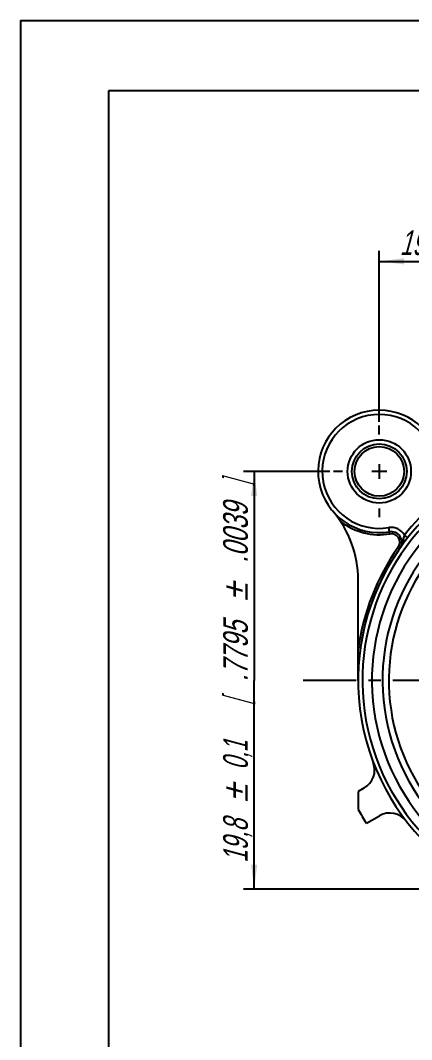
# Model space of a CAD drawing. Header units: millimetres. Extents: x 0 to 420, y 0 to 297.
# Drawn here: x 0 to 55.6, y 152.1 to 297 of the extents above; entities that cross this region are included whole.
import ezdxf
from ezdxf.enums import TextEntityAlignment as Align

# ---------------------------------------------------------------- set-up
doc = ezdxf.new("R2010")
doc.units = ezdxf.units.MM
doc.header["$LTSCALE"] = 23.1
doc.linetypes.add('CENTER', pattern=[0.6, 0.375, -0.075, 0.075, -0.075])
doc.layers.get('0').update_dxf_attribs({"linetype": 'CONTINUOUS'})
for name, color, linetype in [('AUSFORMSCHRAEGEN', 7, 'CONTINUOUS'), ('BOHRUNGEN', 7, 'CONTINUOUS'), ('DEFAULT_1', 7, 'CENTER'), ('RUNDUNGEN', 7, 'CONTINUOUS'), ('ZEICHNUNGSBEMASSUNGEN', 7, 'CONTINUOUS')]:
    doc.layers.add(name, color=color, linetype=linetype)
doc.styles.get("Standard").update_dxf_attribs({"font": 'txt', "width": 0.7})
doc.styles.add('TEXTSTYLE_3', font='gdt', dxfattribs={"width": 0.7})
doc.dimstyles.new('DIMSTYLE_1', dxfattribs={"dimtxt": 3.5, "dimasz": 3.5, "dimexe": 0.18, "dimexo": 0.0625, "dimgap": 0.09, "dimtad": 1, "dimdec": 5, "dimlfac": 0.333333, "dimdsep": 46, "dimtxsty": 'STANDARD', "dimblk": '_FILLED', "dimblk1": '_FILLED', "dimblk2": '_FILLED', "dimcen": 0.09, "dimclrt": 5, "dimadec": 0, "dimazin": 0, "dimtol": 1, "dimtp": 0.1, "dimtm": 0.1, "dimtfac": 1, "dimtdec": 5, "dimtofl": 0, "dimtmove": 0, "dimatfit": 3, "dimldrblk": '_FILLED', "dimfxl": 1, "dimtolj": 1, "dimarcsym": 0})

# ---------------------------------------------------------------- blocks, each defined once
blk = doc.blocks.new('_FILLED')
at = {"color": 0, "linetype": 'BYBLOCK'}
blk.add_solid([(0, 0), (-1, 0.125), (-1, -0.125)], dxfattribs=at)
blk = doc.blocks.new('*D0')
at = {"layer": 'ZEICHNUNGSBEMASSUNGEN', "color": 2, "linetype": 'CONTINUOUS'}
for p, q in [((50.99, 239.92), (50.99, 264.25)), ((110.39, 180.52), (110.39, 264.25)), ((50.99, 262.75), (80.69, 262.75)), ((110.39, 262.75), (80.69, 262.75))]:
    blk.add_line(p, q, dxfattribs=at)
at = {"layer": 'ZEICHNUNGSBEMASSUNGEN', "color": 2, "linetype": 'CONTINUOUS', "xscale": 3.5, "yscale": 3.5, "zscale": 3.5, "rotation": 180}
blk.add_blockref('_FILLED', (50.99, 262.75), dxfattribs=at)
at = {"layer": 'ZEICHNUNGSBEMASSUNGEN', "color": 2, "linetype": 'CONTINUOUS', "xscale": 3.5, "yscale": 3.5, "zscale": 3.5}
blk.add_blockref('_FILLED', (110.39, 262.75), dxfattribs=at)
at = {"layer": 'ZEICHNUNGSBEMASSUNGEN', "color": 5, "linetype": 'CONTINUOUS', "oblique": 15}
for s, width, p in [('19,8', 0.678571, (56.98, 263.66)), ('0,1', 0.642857, (69.19, 263.66)), ('[', 0.428571, (76.81, 263.66)), ('.7795', 0.728571, (83.94, 263.66)), ('.0039', 0.728571, (100.77, 263.66)), (']', 0.428571, (107.89, 263.66))]:
    blk.add_text(s, height=3.5, dxfattribs=dict(at, width=width)).set_placement(p, align=Align.CENTER)
at = {"layer": 'ZEICHNUNGSBEMASSUNGEN', "color": 5, "linetype": 'CONTINUOUS', "style": 'TEXTSTYLE_3', "oblique": 15}
for p in [(63.77, 263.66), (92.35, 263.66)]:
    blk.add_text('`', height=3.5, dxfattribs=at).set_placement(p, align=Align.CENTER)
blk = doc.blocks.new('*D1')
at = {"layer": 'ZEICHNUNGSBEMASSUNGEN', "color": 2, "linetype": 'CONTINUOUS'}
for p, q in [((43.97, 232.89), (31.71, 232.89)), ((33.21, 232.89), (33.21, 203.19)), ((33.21, 173.49), (33.21, 203.19)), ((103.37, 173.49), (31.71, 173.49))]:
    blk.add_line(p, q, dxfattribs=at)
at = {"layer": 'ZEICHNUNGSBEMASSUNGEN', "color": 2, "linetype": 'CONTINUOUS', "xscale": 3.5, "yscale": 3.5, "zscale": 3.5}
for p, rotation in [((33.21, 232.89), 90), ((33.21, 173.49), 270)]:
    blk.add_blockref('_FILLED', p, dxfattribs=dict(at, rotation=rotation))
at = {"layer": 'ZEICHNUNGSBEMASSUNGEN', "color": 5, "linetype": 'CONTINUOUS', "oblique": 15}
for s, width, p in [(']', 0.428571, (32.31, 231.27)), ('.0039', 0.728571, (32.31, 224.14)), ('.7795', 0.728571, (32.31, 207.31)), ('[', 0.428571, (32.31, 200.18)), ('0,1', 0.642857, (32.31, 192.56)), ('19,8', 0.678571, (32.31, 180.35))]:
    blk.add_text(s, height=3.5, rotation=90, dxfattribs=dict(at, width=width)).set_placement(p, align=Align.CENTER)
at = {"layer": 'ZEICHNUNGSBEMASSUNGEN', "color": 5, "linetype": 'CONTINUOUS', "style": 'TEXTSTYLE_3', "oblique": 15}
for p in [(32.31, 215.73), (32.31, 187.14)]:
    blk.add_text('`', height=3.5, rotation=90, dxfattribs=at).set_placement(p, align=Align.CENTER)

msp = doc.modelspace()

# ---------------------------------------------------------------- linework, layer by layer
at = {"color": 7, "linetype": 'CONTINUOUS'}
for p, q in [((0, 297), (0, 0)), ((0, 297), (420, 297)), ((12.5, 287), (12.5, 10)), ((410, 287), (12.5, 287)), ((50.992603, 233.941801), (50.992603, 231.841801)), ((52.042603, 232.891801), (49.942603, 232.891801)), ((47.992603, 187.415606), (47.992603, 184.83533))]:
    msp.add_line(p, q, dxfattribs=at)
msp.add_circle((50.992603, 232.891801), 4.5, dxfattribs=at)
msp.add_arc((80.692603, 203.191801), 37.5, 209.30810924, 212.747922, dxfattribs=at)
at = {"layer": 'AUSFORMSCHRAEGEN', "color": 9, "linetype": 'CONTINUOUS'}
msp.add_arc((80.692603, 203.191801), 28.35, 109.54101847, 325.68402325, dxfattribs=at)
at = {"layer": 'BOHRUNGEN', "color": 7, "linetype": 'CONTINUOUS'}
msp.add_circle((50.992603, 232.891801), 3.525, dxfattribs=at)
at = {"layer": 'DEFAULT_1', "color": 7, "linetype": 'CENTER'}
for p, q in [((50.992603, 238.141801), (50.992603, 239.416801)), ((45.742603, 232.891801), (44.467603, 232.891801)), ((50.992603, 227.641801), (50.992603, 226.366801)), ((75.442603, 203.191801), (40.192603, 203.191801))]:
    msp.add_line(p, q, dxfattribs=at)
at = {"layer": 'RUNDUNGEN', "color": 9, "linetype": 'CONTINUOUS'}
for p, q in [((52.496076, 224.018269), (52.345729, 224.905622)), ((55.0223, 223.448295), (54.551286, 223.819974)), ((53.678857, 222.145891), (53.924437, 221.973582))]:
    msp.add_line(p, q, dxfattribs=at)
at = {"layer": 'RUNDUNGEN', "color": 7, "linetype": 'CONTINUOUS'}
for p, q in [((47.992603, 203.191801), (47.992603, 217.474602)), ((48.799272, 187.868437), (47.992603, 187.415606)), ((49.152904, 182.906402), (51.002048, 183.944437))]:
    msp.add_line(p, q, dxfattribs=at)
at = {"layer": 'RUNDUNGEN', "color": 9, "linetype": 'CONTINUOUS'}
msp.add_circle((50.992603, 232.891801), 3.899993, dxfattribs=at)
at = {"layer": 'RUNDUNGEN', "color": 7, "linetype": 'CONTINUOUS'}
for centre, radius, start, end in [((50.992603, 232.891801), 8.7, 12.37399028, 279.61649564), ((80.692603, 203.191801), 32.7, 104.19108831, 75.80891169), ((80.692603, 203.191801), 29.25, 120, 60), ((32.992603, 217.474602), 15, 0, 40.58041866), ((52.696539, 222.835131), 1.5, 324.94472776, 99.61649564), ((47.330754, 190.484437), 3, 299.30810924, 20.8515899), ((52.470566, 181.328437), 3, 37.76462857, 119.30810924)]:
    msp.add_arc(centre, radius, start, end, dxfattribs=at)
at = {"layer": 'RUNDUNGEN', "color": 9, "linetype": 'CONTINUOUS'}
for centre, radius, start, end in [((50.992603, 232.891801), 8.099995, 12.37399028, 279.61649564), ((80.692603, 203.191801), 33.3, 120, 141.72342816), ((80.692603, 203.191801), 32.1, 120, 60), ((80.692603, 203.191801), 30.75, 120, 60), ((50.992603, 232.891801), 9, 232.31114383, 279.61649564), ((52.696539, 222.835131), 2.1, 27.96483786, 99.61649564), ((52.696539, 222.835131), 1.199979, 324.94472776, 99.61649564), ((80.692603, 203.191801), 33, 144.94472776, 172.26837381), ((51.001464, 223.650454), 3.397574, 342.9564707, 344.3984566)]:
    msp.add_arc(centre, radius, start, end, dxfattribs=at)
for points, knots in [([(54.551286, 223.819974), (54.525901, 223.752589), (54.476303, 223.604681), (54.413915, 223.3575), (54.35349, 223.06266), (54.305763, 222.850583), (54.273855, 222.736691)], [0, 0, 0, 0, 0.1930384731, 0.4177481931, 0.6829251195, 1, 1, 1, 1]), ([(54.249824, 222.654632), (54.240926, 222.625632), (54.211304, 222.533784), (54.150729, 222.374329), (54.054046, 222.173869), (53.971632, 222.040836), (53.924437, 221.973582)], [0, 0, 0, 0, 0.1200863573, 0.3819937705, 0.6746960247, 1, 1, 1, 1])]:
    msp.add_open_spline(points, degree=3, knots=knots, dxfattribs=at)

# ---------------------------------------------------------------- dimensions: what is measured, and where the dimension line sits
at = {"layer": 'ZEICHNUNGSBEMASSUNGEN', "color": 2, "linetype": 'CONTINUOUS'}
dim = msp.add_linear_dim(base=(110.392603, 262.754819), p1=(50.992603, 239.916801), p2=(110.392603, 180.516801), dimstyle='DIMSTYLE_1', dxfattribs=at)
dim.commit()
dim.dimension.update_dxf_attribs({"geometry": '*D0', "text_midpoint": (77.686346, 265.410686), "dimtype": 160})
dim = msp.add_linear_dim(base=(33.213045, 232.891801), p1=(103.367603, 173.491801), p2=(43.967603, 232.891801), angle=90, dimstyle='DIMSTYLE_1', dxfattribs=at)
dim.commit()
dim.dimension.update_dxf_attribs({"geometry": '*D1', "text_midpoint": (32.15344, 201.350175), "dimtype": 160})

doc.saveas('drawing.dxf')
